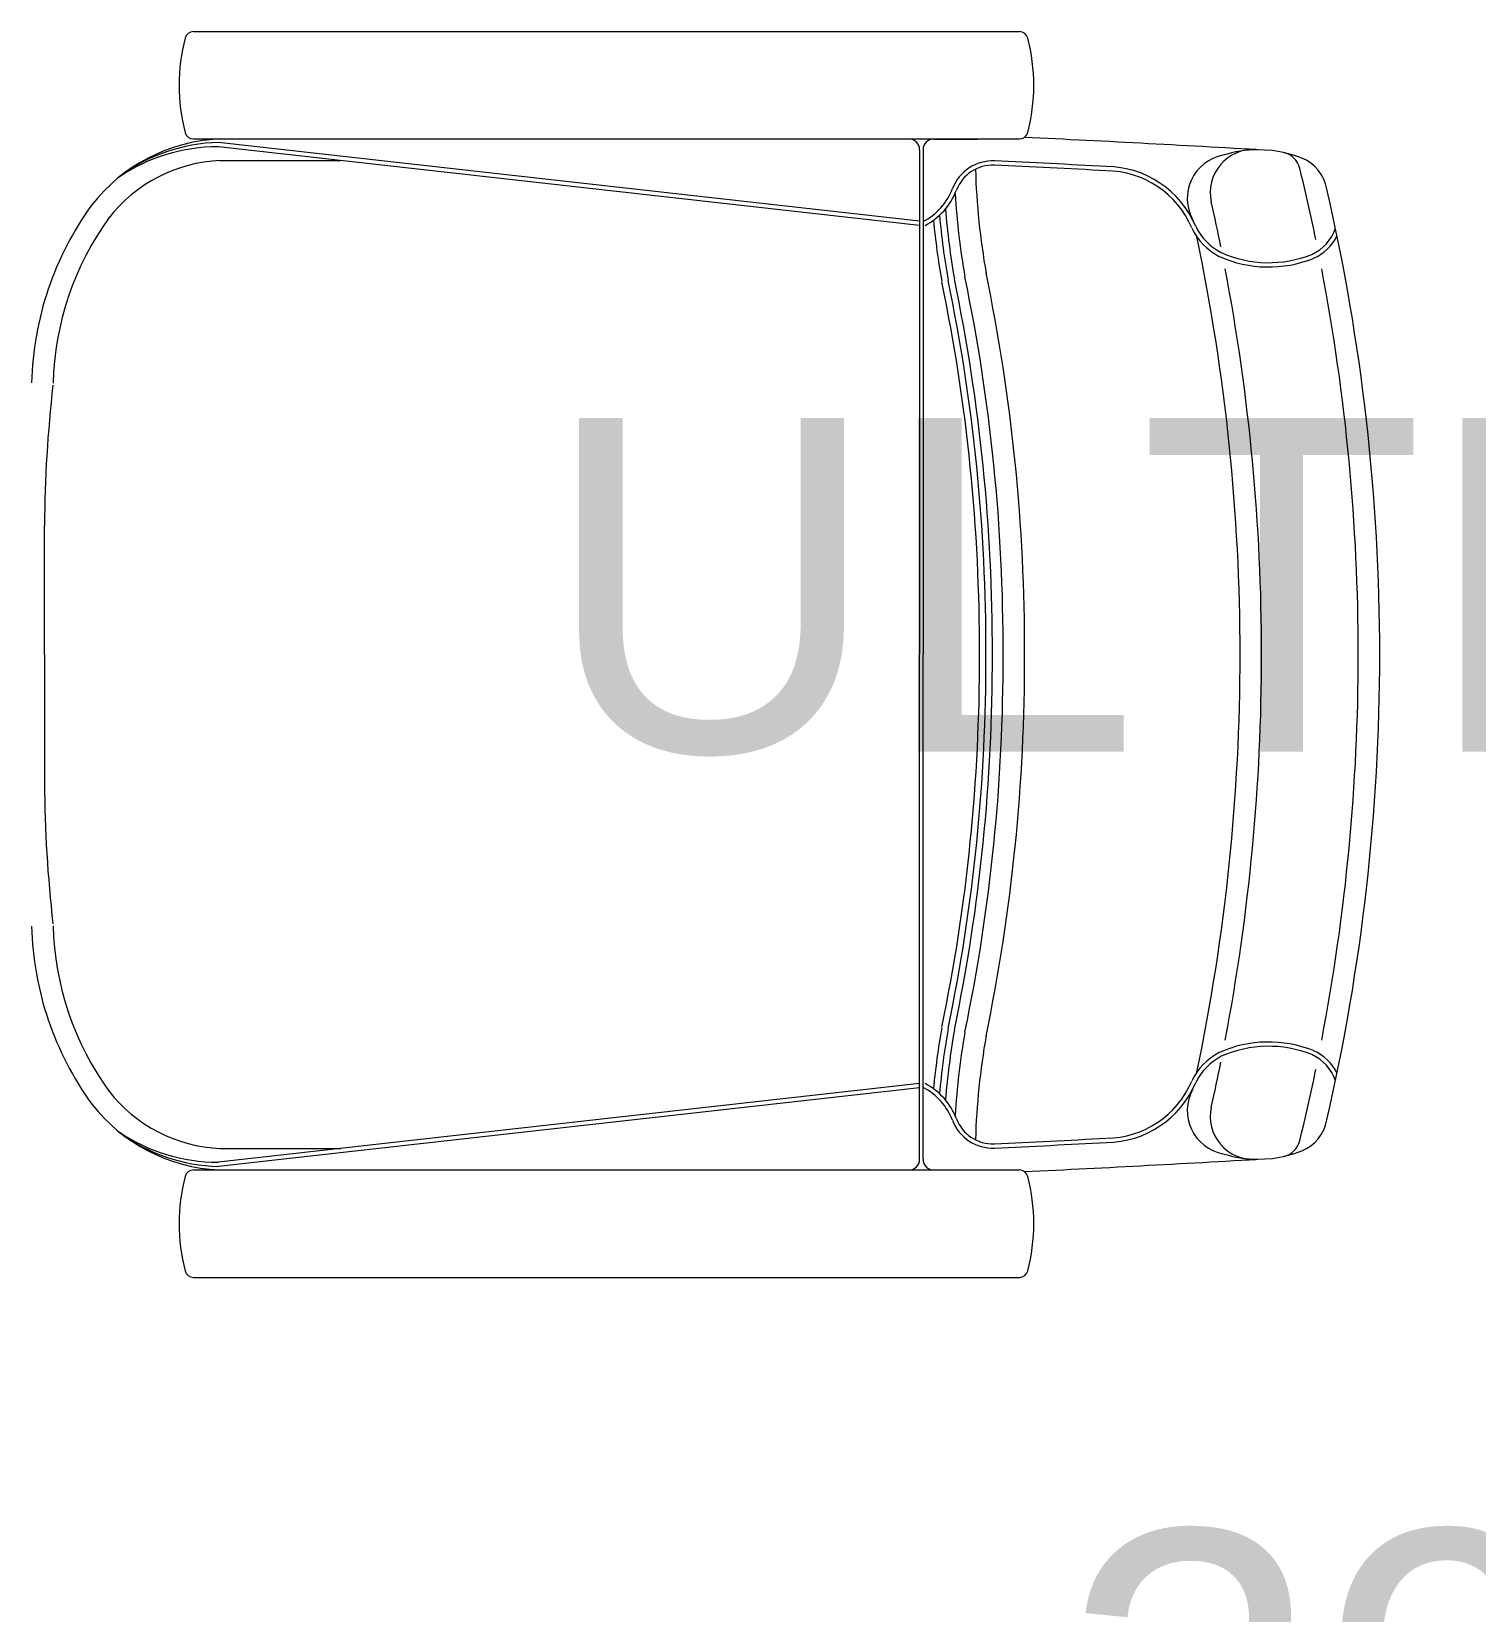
# Model space of a CAD drawing. Header units: millimetres. Extents: x 1448174 to 1599581, y -224422 to -106989.
# Drawn here: x 1467602 to 1468250, y -127594 to -126884 of the extents above; entities that cross this region are included whole.
import ezdxf

# ---------------------------------------------------------------- set-up
doc = ezdxf.new("R2010")
doc.units = ezdxf.units.MM
doc.header["$LTSCALE"] = 600
doc.header["$MEASUREMENT"] = 0
doc.layers.add('furniture', color=30, linetype='Continuous', lineweight=9)
doc.layers.add('TEXT', color=253, linetype='Continuous')
doc.styles.add('ARIAL', font='arial.ttf')

msp = doc.modelspace()

# ---------------------------------------------------------------- linework, layer by layer
at = {"layer": 'furniture'}
for p, q in [((1467674.3173, -126884.0042), (1468045.5224, -126884.0042)), ((1467674.3173, -126932.2751), (1468045.5224, -126932.2751)), ((1468007.0206, -126932.3153), (1468026.6449, -126932.3153)), ((1468000.6576, -126971.1836), (1467685.5241, -126935.7663)), ((1468000.6576, -126969.2443), (1467685.6491, -126933.838)), ((1468000.6576, -126937.1424), (1468000.6576, -127163.9755)), ((1468002.1935, -126937.1424), (1468002.1935, -127163.9755)), ((1467686.1255, -126941.9293), (1467740.3606, -126941.9293)), ((1467607.3969, -127163.9755), (1467607.3969, -127106.0504)), ((1467607.3969, -127163.9755), (1467607.3969, -127221.9006)), ((1468000.6576, -127390.8087), (1468000.6576, -127163.9755)), ((1468002.1935, -127390.8087), (1468002.1935, -127163.9755)), ((1468000.6576, -127356.7674), (1467685.5241, -127392.1847)), ((1468000.6576, -127358.7068), (1467685.6491, -127394.113)), ((1467686.1255, -127386.0218), (1467740.3606, -127386.0218)), ((1467674.3173, -127395.6759), (1468045.5224, -127395.6759)), ((1468007.0206, -127395.6358), (1468026.6449, -127395.6358)), ((1467674.3173, -127443.9469), (1468045.5224, -127443.9469))]:
    msp.add_line(p, q, dxfattribs=at)
for centre, radius, start, end in [((1467752.6585, -126908.1396), 84.7837, 165.4908362, 194.5091638), ((1467674.3173, -126887.8659), 3.8617, 90, 165.4908362), ((1468045.5224, -126887.8659), 3.8617, 14.5091638, 90), ((1467967.1811, -126908.1396), 84.7837, 345.4908362, 14.5091638), ((1467689.5121, -127009.4237), 77.2335, 92.6868545, 142.0255054), ((1467674.3173, -126928.4134), 3.8617, 194.5091638, 270), ((1467995.8305, -126937.1022), 4.8271, 0, 90), ((1468007.0206, -126937.1424), 4.8271, 90, 180), ((1468045.5224, -126928.4134), 3.8617, 270, 345.4908362), ((1467537.0751, -137596.1455), 10676.8032, 86.65963364, 87.25843805), ((1467685.5429, -127015.6168), 79.8566, 90.0919288, 123.9655232), ((1467687.5773, -127011.6517), 77.8467, 91.5175999, 126.502799), ((1467685.5412, -126934.7974), 0.9654, 83.5869923, 91.5175999), ((1468140.7189, -126959.0457), 19.8188, 101.0762052, 208.3911172), ((1468150.5477, -126956.3218), 19.3084, 86.7000845, 192.6732322), ((1468152.8865, -126989.5147), 52.4125, 90.25678, 107.7458291), ((1468152.8865, -126989.5147), 52.4125, 68.2063255, 83.0975981), ((1468162.1138, -126947.7639), 9.6542, 13.7008258, 77.5373335), ((1467689.5121, -127009.4237), 67.5793, 92.6868545, 142.0255054), ((1468033.4499, -126961.4396), 19.3084, 87.3276594, 159.244019), ((1468033.4499, -126961.4396), 17.3775, 87.3276594, 159.244019), ((1468357.0219, -126935.4449), 331.4631, 181.8031238, 189.9426953), ((1467537.0751, -137596.1455), 10663.6612, 87.05803753, 87.32765938), ((1467537.0751, -137596.1455), 10665.5921, 87.05750074, 87.32765938), ((1468084.0989, -126988.7223), 42.1787, 22.959813, 89.3754424), ((1468084.0989, -126988.7223), 44.1095, 22.959813, 89.3754424), ((1467275.2337, -127163.9755), 922.509, 11.6619786, 13.7008258), ((1468165.5392, -126957.8765), 18.3429, 9.7714688, 68.2063255), ((1467989.468, -126944.7711), 27.7262, 297.3207801, 339.244019), ((1467989.468, -126944.7711), 29.657, 297.3207801, 339.244019), ((1468357.0219, -126935.4449), 341.1173, 183.5899944, 189.9426953), ((1467227.1041, -127163.9755), 927.1947, 11.3962384, 12.6732322), ((1467275.2337, -127163.9755), 932.1632, 0, 12.9697899), ((1467744.0909, -127045.4738), 142.5328, 144.1022717, 178.5404431), ((1467744.0909, -127045.4738), 132.8786, 144.1022717, 178.5404431), ((1468357.0219, -126935.4449), 348.8406, 185.1195074, 189.9426953), ((1468357.0219, -126935.4449), 345.9444, 184.6967195, 189.9426953), ((1468357.0219, -126935.4449), 351.7369, 185.4393317, 189.9426953), ((1468148.6436, -126959.8381), 28.5578, 206.0126083, 242.0488133), ((1468148.6436, -126959.8381), 26.627, 206.0126083, 242.0488133), ((1468169.0689, -126966.488), 19.3084, 293.9665058, 342.4561857), ((1467227.1041, -127163.9755), 917.5405, 0, 11.8107241), ((1468169.0689, -126966.488), 21.2392, 293.9665058, 334.2037369), ((1468157.4531, -126935.4653), 54.3433, 246.0334942, 291.7936745), ((1468157.4531, -126935.4653), 52.4125, 246.0334942, 291.7936745), ((1467213.9429, -127161.5617), 813.6062, 359.830015, 11.7053863), ((1467213.9429, -127161.5617), 816.5025, 359.830818, 11.7053863), ((1467213.9429, -127161.5617), 819.3987, 359.8322052, 11.7053863), ((1467213.9429, -127161.5617), 824.2258, 359.8322052, 11.7053863), ((1467213.9429, -127161.5617), 833.88, 359.8322052, 11.7053863), ((1467227.1041, -127163.9755), 927.1947, 0, 10.7755607), ((1467275.2337, -127163.9755), 922.509, 0, 10.828697), ((1468190.8744, -127109.5041), 583.4876, 173.4499088, 179.666385), ((1467213.9429, -127166.3893), 813.6062, 348.2946137, 0.169985), ((1467213.9429, -127166.3893), 816.5025, 348.2946137, 0.169182), ((1467213.9429, -127166.3893), 819.3987, 348.2946137, 0.1677948), ((1467213.9429, -127166.3893), 824.2258, 348.2946137, 0.1677948), ((1467213.9429, -127166.3893), 833.88, 348.2946137, 0.1677948), ((1467213.9429, -127161.5617), 833.88, 359.8322052, 359.8341478), ((1467227.1041, -127163.9755), 917.5405, 348.1892759, 0), ((1467227.1041, -127163.9755), 927.1947, 349.2244393, 0), ((1467275.2337, -127163.9755), 922.509, 349.171303, 0), ((1467275.2337, -127163.9755), 932.1632, 347.0302101, 0), ((1468190.8744, -127218.447), 583.4876, 180.333615, 186.5500912), ((1467744.0909, -127282.4772), 142.5328, 181.4595569, 215.8977283), ((1467744.0909, -127282.4772), 132.8786, 181.4595569, 215.8977283), ((1468357.0219, -127392.5061), 351.7369, 170.0573047, 174.5606683), ((1468357.0219, -127392.5061), 348.8406, 170.0573047, 174.8804926), ((1468357.0219, -127392.5061), 345.9444, 170.0573047, 175.3032805), ((1468357.0219, -127392.5061), 341.1173, 170.0573047, 176.4100056), ((1468357.0219, -127392.5061), 331.4631, 170.0573047, 178.1968762), ((1468148.6436, -127368.113), 28.5578, 117.9511867, 153.9873917), ((1468148.6436, -127368.113), 26.627, 117.9511867, 153.9873917), ((1468157.4531, -127392.4858), 54.3433, 68.2063255, 113.9665058), ((1468157.4531, -127392.4858), 52.4125, 68.2063255, 113.9665058), ((1468169.0689, -127361.463), 19.3084, 17.5438143, 66.0334942), ((1468169.0689, -127361.463), 21.2392, 25.7962631, 66.0334942), ((1467227.1041, -127163.9755), 927.1947, 347.3267678, 348.6037616), ((1467275.2337, -127163.9755), 922.509, 346.2991742, 348.3380214), ((1467989.468, -127383.1799), 27.7262, 20.755981, 62.6792199), ((1467989.468, -127383.1799), 29.657, 20.755981, 62.6792199), ((1468084.0989, -127339.2288), 42.1787, 270.6245576, 337.040187), ((1468084.0989, -127339.2288), 44.1095, 270.6245576, 337.040187), ((1467689.5121, -127318.5274), 77.2335, 217.9744946, 267.3131455), ((1467689.5121, -127318.5274), 67.5793, 217.9744946, 267.3131455), ((1468140.7189, -127368.9054), 19.8188, 151.6088828, 258.9237948), ((1468033.4499, -127366.5114), 17.3775, 200.755981, 272.6723406), ((1468150.5477, -127371.6292), 19.3084, 167.3267678, 273.2999155), ((1468165.5392, -127370.0745), 18.3429, 291.7936745, 350.2285312), ((1467685.5429, -127312.3343), 79.8566, 236.0344768, 269.9080712), ((1467687.5773, -127316.2994), 77.8467, 233.497201, 268.4824001), ((1468033.4499, -127366.5114), 19.3084, 200.755981, 272.6723406), ((1467537.0751, -116731.8055), 10663.6612, 272.67234062, 272.94196247), ((1467537.0751, -116731.8055), 10665.5921, 272.67234062, 272.94249926), ((1468152.8865, -127338.4364), 52.4125, 276.9024019, 291.7936745), ((1468162.1138, -127380.1872), 9.6542, 282.4626665, 346.2991742), ((1467685.5412, -127393.1537), 0.9654, 268.4824001, 276.4130077), ((1467995.8305, -127390.8489), 4.8271, 270, 0), ((1468007.0206, -127390.8087), 4.8271, 180, 270), ((1467537.0751, -116731.8055), 10676.8032, 272.74156195, 273.34036636), ((1468152.8865, -127338.4364), 52.4125, 252.2541709, 269.74322), ((1467752.6585, -127419.8114), 84.7837, 165.4908362, 194.5091638), ((1467674.3173, -127399.5376), 3.8617, 90, 165.4908362), ((1468045.5224, -127399.5376), 3.8617, 14.5091638, 90), ((1467967.1811, -127419.8114), 84.7837, 345.4908362, 14.5091638), ((1467674.3173, -127440.0852), 3.8617, 194.5091638, 270), ((1468045.5224, -127440.0852), 3.8617, 270, 345.4908362)]:
    msp.add_arc(centre, radius, start, end, dxfattribs=at)

# ---------------------------------------------------------------- texts
at = {"layer": 'TEXT', "insert": (1468582.3494, -127383.8362), "char_height": 150, "width": 2711.592769, "attachment_point": 5, "style": 'ARIAL'}
msp.add_mtext('ULTRA SOUND\\PROOM\\P2963x3000', dxfattribs=at)

doc.saveas('drawing.dxf')
